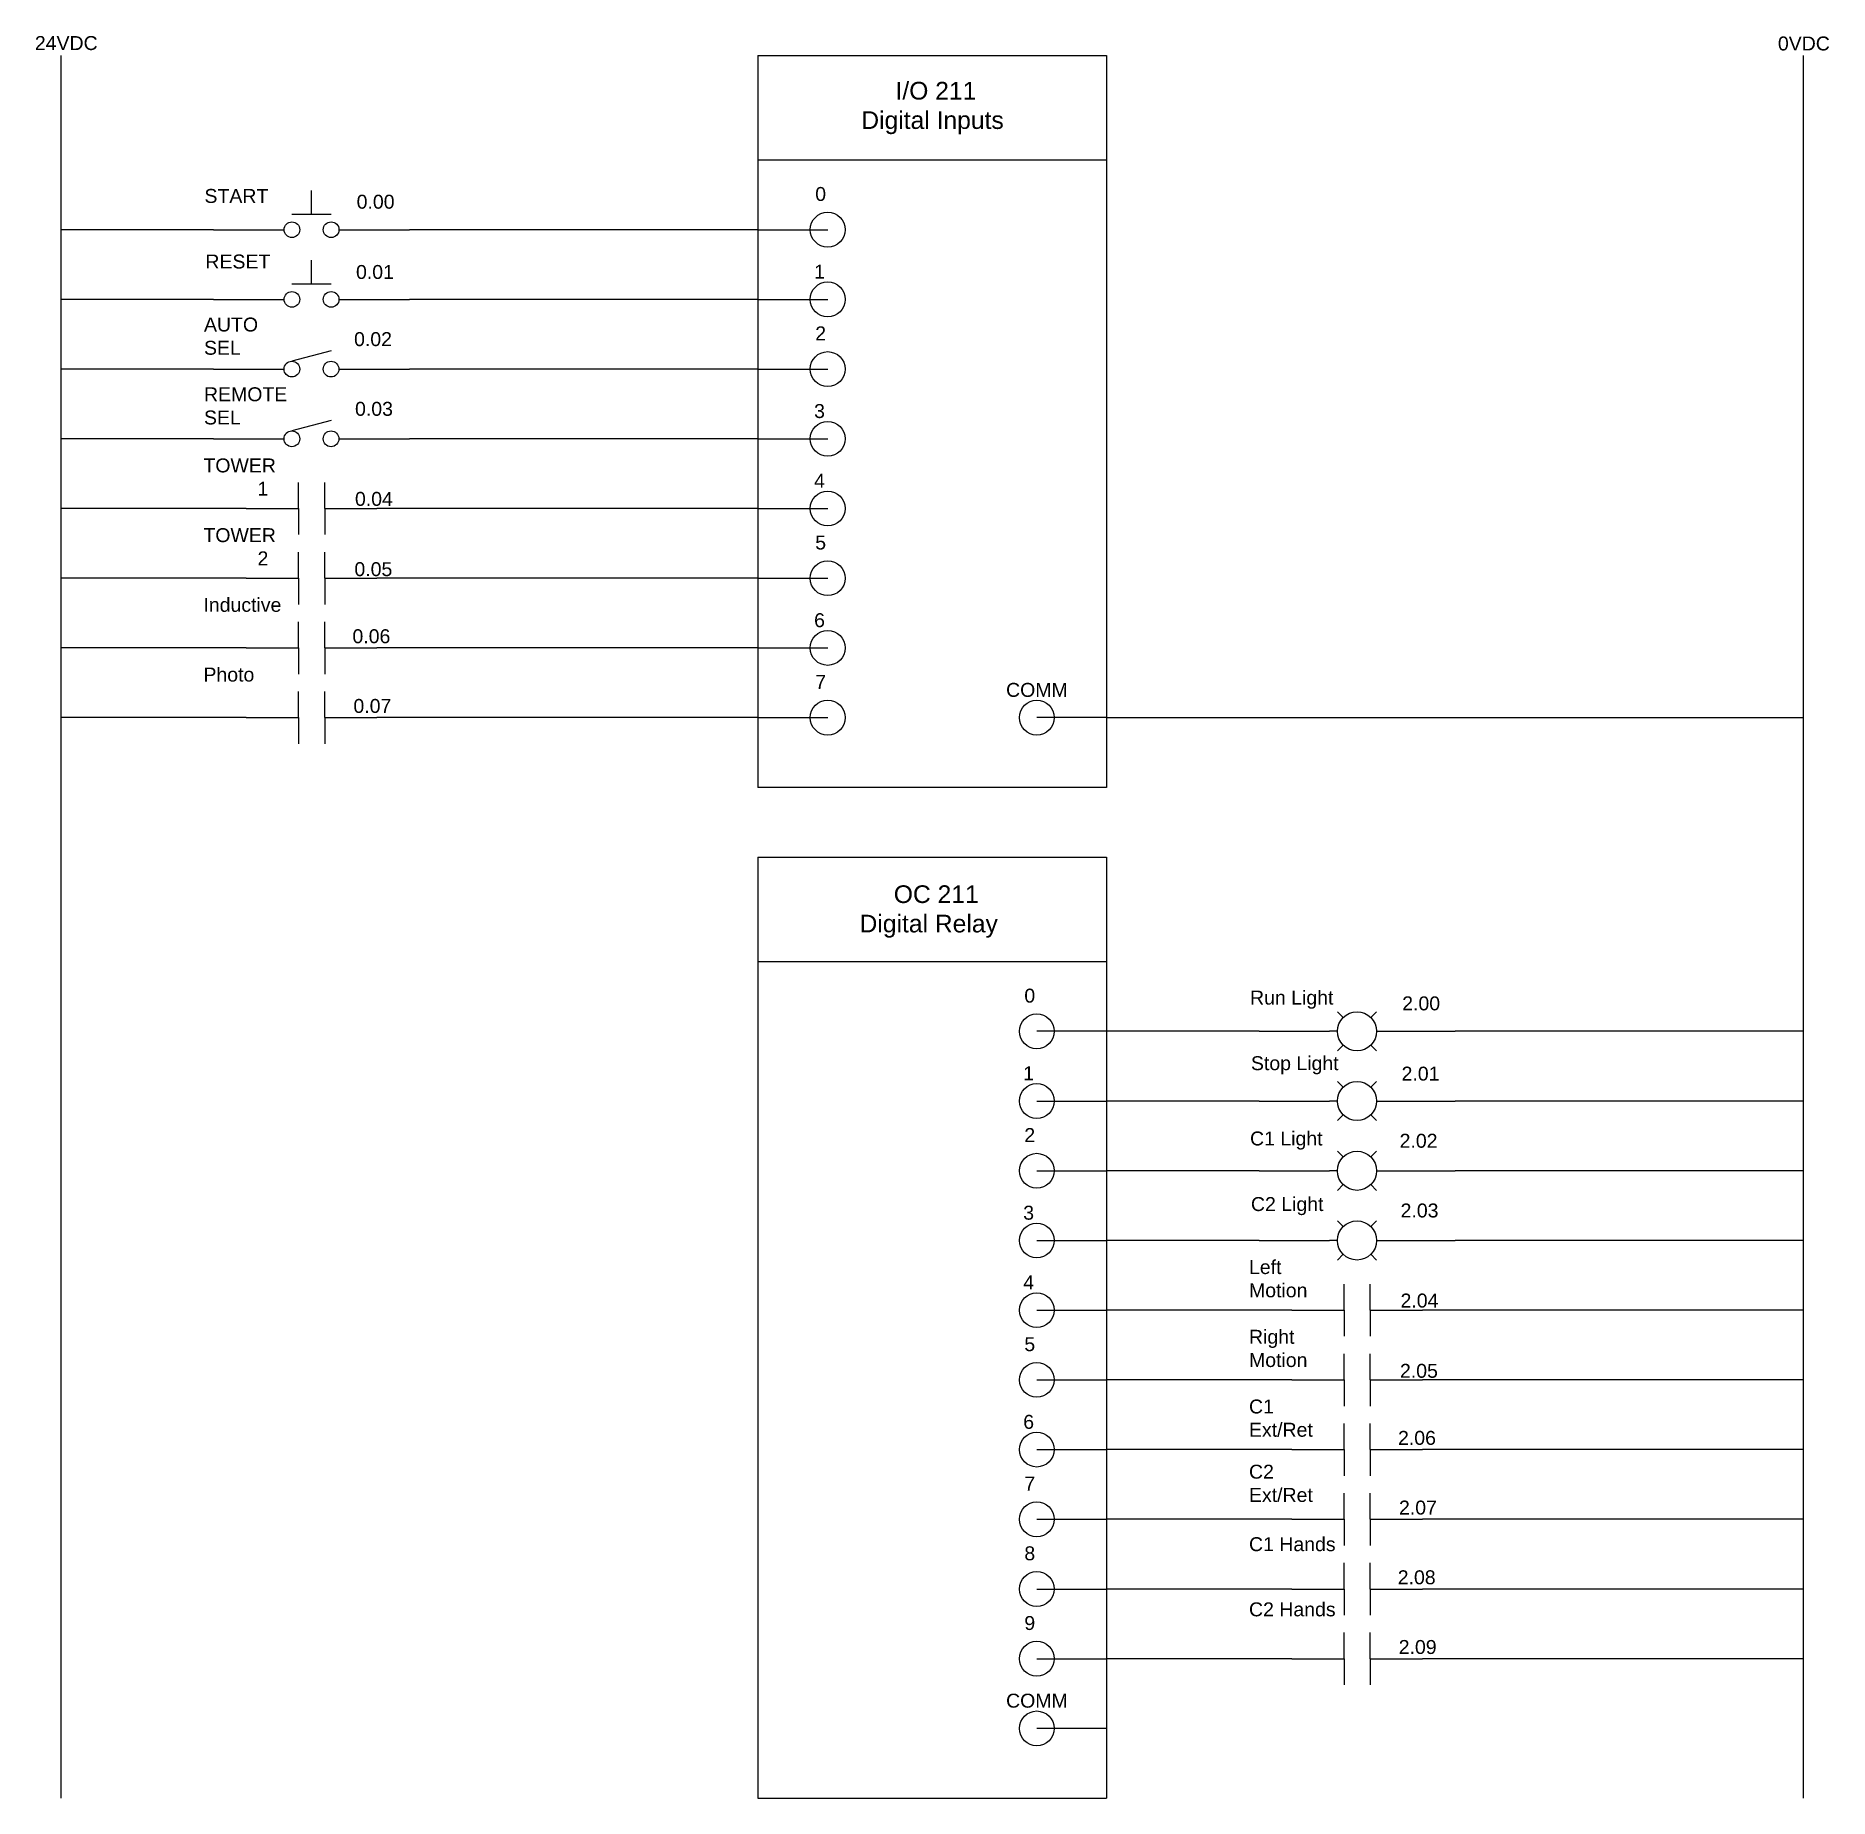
# Model space of a CAD drawing. Header units: inches. Extents: x 4.6 to 30.4, y 5.5 to 30.8.
import ezdxf

# ---------------------------------------------------------------- set-up
doc = ezdxf.new("R2010")
doc.units = ezdxf.units.IN
doc.header["$MEASUREMENT"] = 0
doc.styles.get("Standard").update_dxf_attribs({"font": 'arial.ttf'})

# ---------------------------------------------------------------- blocks, each defined once
blk = doc.blocks.new('NO-Switch')
for p, q in [((3.171, 29.47), (3.171, 29.62)), ((3.046, 29.47), (3.296, 29.47)), ((2.546, 29.37), (2.996, 29.37)), ((3.346, 29.37), (3.796, 29.37))]:
    blk.add_line(p, q)
for centre in [(3.046, 29.37), (3.296, 29.37)]:
    blk.add_circle(centre, 0.05)
blk = doc.blocks.new('Switch-NO')
for p, q in [((4.233, 29.633), (3.671, 29.483)), ((2.546, 29.37), (3.558, 29.37)), ((4.346, 29.37), (5.358, 29.37))]:
    blk.add_line(p, q)
for centre in [(3.671, 29.37), (4.233, 29.37)]:
    blk.add_circle(centre, 0.113)
blk = doc.blocks.new('XIC-NO')
for p, q in [((3, 25), (3, 25.25)), ((3.25, 25), (3.25, 25.25)), ((2.5, 25), (3, 25)), ((3, 25), (3, 24.75)), ((3.25, 25), (3.25, 24.75)), ((3.25, 25), (3.75, 25))]:
    blk.add_line(p, q)
blk = doc.blocks.new('LIGHT')
for p, q in [((23.312, 16.781), (23.395, 16.699)), ((23.875, 16.781), (23.793, 16.699)), ((23.312, 16.5), (23.2, 16.5)), ((23.875, 16.5), (23.988, 16.5)), ((23.395, 16.301), (23.312, 16.219)), ((23.793, 16.301), (23.875, 16.219))]:
    blk.add_line(p, q)
blk.add_circle((23.594, 16.5), 0.281)

msp = doc.modelspace()

# ---------------------------------------------------------------- linework, layer by layer
for p, q in [((5, 30.5), (5, 19)), ((15, 30.5), (20, 30.5)), ((15, 30.5), (15, 20)), ((15, 30.5), (15, 29)), ((20, 30.5), (20, 20)), ((30, 5.5), (30, 30.5)), ((15, 29), (20, 29)), ((15, 29), (15, 28)), ((7.187, 28), (5, 28)), ((15, 28), (10, 28)), ((15, 28), (16, 28)), ((15, 28), (15, 27)), ((7.187, 27), (5, 27)), ((15, 27), (10, 27)), ((15, 27), (16, 27)), ((15, 27), (15, 26)), ((7.187, 26), (5, 26)), ((15, 26), (10, 26)), ((15, 26), (16, 26)), ((7.187, 25), (5, 25)), ((15, 25), (10, 25)), ((15, 25), (16, 25)), ((15, 25), (15, 24)), ((7.659, 24), (5, 24)), ((15, 24), (9.534, 24)), ((15, 24), (16, 24)), ((7.659, 23), (5, 23)), ((15, 23), (9.534, 23)), ((15, 23), (16, 23)), ((7.659, 22), (5, 22)), ((15, 22), (9.534, 22)), ((15, 22), (16, 22)), ((7.659, 21), (5, 21)), ((15, 21), (9.534, 21)), ((15, 21), (16, 21)), ((20, 21), (19, 21)), ((20, 21), (30, 21)), ((20, 20), (15, 20)), ((5, 19), (5, 5.5)), ((15, 19), (20, 19)), ((15, 19), (15, 6.5)), ((15, 19), (15, 17.5)), ((20, 19), (20, 8.5)), ((15, 17.5), (20, 17.5)), ((15, 17.5), (15, 16.5)), ((15, 16.5), (15, 15.5)), ((20, 16.5), (19, 16.5)), ((22.188, 16.5), (20, 16.5)), ((22.188, 16.5), (23.2, 16.5)), ((23.988, 16.5), (25, 16.5)), ((30, 16.5), (25, 16.5)), ((15, 15.5), (15, 14.5)), ((19, 15.5), (20, 15.5)), ((22.188, 15.5), (20, 15.5)), ((22.188, 15.5), (23.2, 15.5)), ((23.988, 15.5), (25, 15.5)), ((30, 15.5), (25, 15.5)), ((19, 14.5), (20, 14.5)), ((22.188, 14.5), (20, 14.5)), ((22.188, 14.5), (23.2, 14.5)), ((23.988, 14.5), (25, 14.5)), ((30, 14.5), (25, 14.5)), ((15, 13.5), (15, 12.5)), ((19, 13.5), (20, 13.5)), ((22.188, 13.5), (20, 13.5)), ((22.188, 13.5), (23.2, 13.5)), ((23.988, 13.5), (25, 13.5)), ((30, 13.5), (25, 13.5)), ((19, 12.5), (20, 12.5)), ((22.659, 12.5), (20, 12.5)), ((30, 12.5), (24.534, 12.5)), ((19, 11.5), (20, 11.5)), ((22.659, 11.5), (20, 11.5)), ((30, 11.5), (24.534, 11.5)), ((19, 10.5), (20, 10.5)), ((22.659, 10.5), (20, 10.5)), ((30, 10.5), (24.534, 10.5)), ((19, 9.5), (20, 9.5)), ((22.659, 9.5), (20, 9.5)), ((20, 9.5), (20, 8.5)), ((30, 9.5), (24.534, 9.5)), ((19, 8.5), (20, 8.5)), ((20, 8.5), (20, 6.5)), ((22.659, 8.5), (20, 8.5)), ((30, 8.5), (24.534, 8.5)), ((19, 7.5), (20, 7.5)), ((22.659, 7.5), (20, 7.5)), ((30, 7.5), (24.534, 7.5)), ((15, 6.5), (15, 5.5)), ((20, 6.5), (19, 6.5)), ((20, 6.5), (20, 5.5)), ((15, 5.5), (20, 5.5))]:
    msp.add_line(p, q)
for centre in [(16, 28), (16, 27), (16, 26), (16, 25), (16, 24), (16, 23), (16, 22), (16, 21), (19, 21), (19, 16.5), (19, 15.5), (19, 14.5), (19, 13.5), (19, 12.5), (19, 11.5), (19, 10.5), (19, 9.5), (19, 8.5), (19, 7.5), (19, 6.5)]:
    msp.add_circle(centre, 0.25)

# ---------------------------------------------------------------- block references
for name, p, xscale, yscale, zscale in [('NO-Switch', (1.46, -38.083), 2.25, 2.25, 2.25), ('NO-Switch', (1.46, -39.083), 2.25, 2.25, 2.25), ('XIC-NO', (3.909, -13.5), 1.5, 1.5, 1.5), ('XIC-NO', (3.909, -14.5), 1.5, 1.5, 1.5), ('XIC-NO', (3.909, -15.5), 1.5, 1.5, 1.5), ('XIC-NO', (3.909, -16.5), 1.5, 1.5, 1.5), ('XIC-NO', (18.909, -25), 1.5, 1.5, 1.5), ('XIC-NO', (18.909, -26), 1.5, 1.5, 1.5), ('XIC-NO', (18.909, -27), 1.5, 1.5, 1.5), ('XIC-NO', (18.909, -28), 1.5, 1.5, 1.5), ('XIC-NO', (18.909, -29), 1.5, 1.5, 1.5), ('XIC-NO', (18.909, -30), 1.5, 1.5, 1.5)]:
    msp.add_blockref(name, p, dxfattribs=dict(xscale=xscale, yscale=yscale, zscale=zscale))
for name, p in [('Switch-NO', (4.642, -3.37)), ('Switch-NO', (4.642, -4.37)), ('LIGHT', (0, 0)), ('LIGHT', (0, -1)), ('LIGHT', (0, -2)), ('LIGHT', (0, -3))]:
    msp.add_blockref(name, p)

# ---------------------------------------------------------------- texts
at = {"attachment_point": 1}
for s, width, insert, char_height in [('24VDC', 0.49542, (4.626, 30.777), 0.2), ('0VDC', 0.49542, (29.632, 30.771), 0.2), ('                          \\P^I^I     I/O 211\\P^I^IDigital Inputs ', 4.29544, (14.457, 30.542), 0.2531), ('START', 0.49542, (7.059, 28.584), 0.2), ('0', 0.49542, (15.821, 28.612), 0.2), ('0.00', 0.49542, (9.242, 28.501), 0.2), ('RESET', 0.49542, (7.072, 27.643), 0.2), ('0.01', 0.49542, (9.233, 27.493), 0.2), ('1', 0.49542, (15.805, 27.498), 0.2), ('AUTO SEL', 0.84298, (7.052, 26.739), 0.2), ('0.02', 0.49542, (9.205, 26.53), 0.2), ('2', 0.49542, (15.821, 26.612), 0.2), ('REMOTE SEL', 0.84298, (7.052, 25.739), 0.2), ('0.03', 0.49542, (9.219, 25.53), 0.2), ('3', 0.49542, (15.805, 25.498), 0.2), ('TOWER                                                                        1', 1.1331, (7.044, 24.718), 0.2), ('4', 0.49542, (15.805, 24.498), 0.2), ('0.04', 0.49542, (9.218, 24.238), 0.2), ('TOWER                                                                        2', 1.1331, (7.044, 23.718), 0.2), ('5', 0.49542, (15.821, 23.612), 0.2), ('0.05', 0.49542, (9.21, 23.23), 0.2), ('Inductive', 1.1331, (7.044, 22.718), 0.2), ('6', 0.49542, (15.805, 22.498), 0.2), ('0.06', 0.49542, (9.182, 22.268), 0.2), ('Photo', 1.1331, (7.044, 21.718), 0.2), ('7', 0.49542, (15.821, 21.612), 0.2), ('COMM', 0.49542, (18.559, 21.498), 0.2), ('0.07', 0.49542, (9.196, 21.268), 0.2), ('                          \\P^I^I     OC 211\\P^I^IDigital Relay ', 4.29544, (14.432, 19.016), 0.2531), ('0', 0.49542, (18.821, 17.112), 0.2), ('Run Light', 1.18762, (22.059, 17.084), 0.2), ('2.00', 0.49542, (24.242, 17.001), 0.2), ('1', 0.49542, (18.805, 15.998), 0.2), ('Stop Light', 1.24961, (22.072, 16.143), 0.2), ('2.01', 0.49542, (24.233, 15.993), 0.2), ('2', 0.49542, (18.821, 15.112), 0.2), ('C1 Light', 1.18762, (22.059, 15.063), 0.2), ('2.02', 0.49542, (24.205, 15.03), 0.2), ('3', 0.49542, (18.805, 13.998), 0.2), ('C2 Light', 1.24961, (22.072, 14.122), 0.2), ('2.03', 0.49542, (24.219, 14.03), 0.2), ('Left Motion', 1.1331, (22.044, 13.218), 0.2), ('4', 0.49542, (18.805, 12.998), 0.2), ('2.04', 0.49542, (24.218, 12.738), 0.2), ('5', 0.49542, (18.821, 12.112), 0.2), ('Right Motion', 1.1331, (22.044, 12.218), 0.2), ('2.05', 0.49542, (24.21, 11.73), 0.2), ('C1 Ext/Ret', 1.19546, (22.044, 11.218), 0.2), ('6', 0.49542, (18.805, 10.998), 0.2), ('2.06', 0.49542, (24.182, 10.768), 0.2), ('7', 0.49542, (18.821, 10.112), 0.2), ('C2 Ext/Ret', 1.19546, (22.044, 10.283), 0.2), ('2.07', 0.49542, (24.196, 9.768), 0.2), ('8', 0.49542, (18.821, 9.112), 0.2), ('C1 Hands', 1.19546, (22.044, 9.243), 0.2), ('2.08', 0.49542, (24.178, 8.768), 0.2), ('C2 Hands', 1.19546, (22.044, 8.308), 0.2), ('9', 0.49542, (18.821, 8.112), 0.2), ('2.09', 0.49542, (24.192, 7.768), 0.2), ('COMM', 0.49542, (18.559, 6.998), 0.2)]:
    msp.add_mtext_dynamic_manual_height_columns(s, width=width, gutter_width=1, heights=[0], dxfattribs=dict(at, insert=insert, char_height=char_height))

doc.saveas('drawing.dxf')
